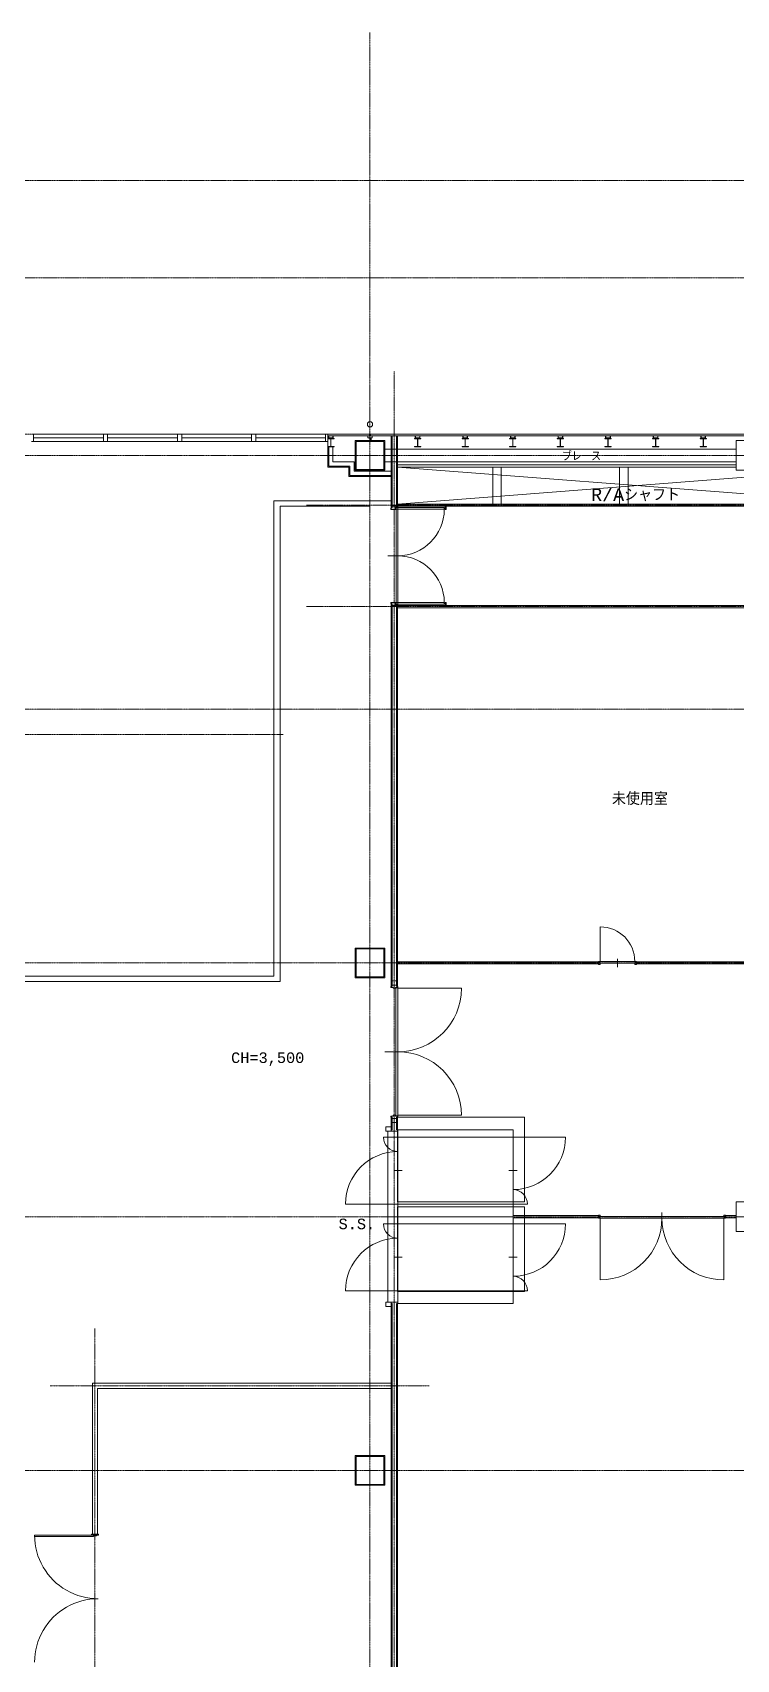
# Model space of a CAD drawing. Extents: x 73996 to 686888, y -9729 to 263202.
# Drawn here: x 283951 to 300586, y 224733 to 263202 of the extents above; entities that cross this region are included whole.
import ezdxf
from ezdxf.enums import TextEntityAlignment as Align

# ---------------------------------------------------------------- set-up
doc = ezdxf.new("R2010")
doc.units = 0
doc.header["$LTSCALE"] = 20
doc.linetypes.add('Data Center Layout_L20$0$CENTER', pattern=[2, 1.25, -0.25, 0.25, -0.25])
doc.linetypes.add('Data Center Layout_L20$0$CENTERK0', pattern=[0.65, 0.5, -0.05, 0.05, -0.05])
for name, color, linetype, lineweight in [('Data Center Layout_L20$0$ARC', 252, 'Continuous', 0), ('Data Center Layout_L20$0$H-SIN', 252, 'Data Center Layout_L20$0$CENTER', 9), ('Data Center Layout_L20$0$K-SIN', 252, 'Data Center Layout_L20$0$CENTER', 9), ('Data Center Layout_L20$0$SUGATA3', 252, 'Continuous', 0)]:
    doc.layers.add(name, color=color, linetype=linetype, lineweight=lineweight)
doc.styles.add('Data Center Layout_L20$0$ATS', font='monotxt', dxfattribs={"bigfont": 'BIGFONT'})

# ---------------------------------------------------------------- blocks, each defined once
blk = doc.blocks.new('Data Center Layout_L20$0$A$C80dc7663')
at = {"layer": 'Data Center Layout_L20$0$ARC'}
for p, q in [((332940.24, 220545.59), (325940.24, 220545.59)), ((325990.24, 220545.59), (325990.24, 220375.59)), ((325990.24, 220460.59), (327640.24, 220460.59)), ((327640.24, 220375.59), (327640.24, 220545.59)), ((327740.24, 220375.59), (327740.24, 220545.59)), ((327740.24, 220460.59), (329390.24, 220460.59)), ((329390.24, 220375.59), (329390.24, 220545.59)), ((329490.24, 220375.59), (329490.24, 220545.59)), ((329490.24, 220460.59), (331140.24, 220460.59)), ((331140.24, 220375.59), (331140.24, 220545.59)), ((331240.24, 220375.59), (331240.24, 220545.59)), ((331240.24, 220460.59), (332890.24, 220460.59)), ((332890.24, 220545.59), (332890.24, 220375.59)), ((332940.24, 219770.59), (332940.24, 220545.59)), ((332940.24, 220545.59), (332940.24, 220375.59)), ((332940.24, 220545.59), (345540.24, 220545.59)), ((332940.24, 220510.59), (345575.24, 220510.59)), ((334440.24, 220510.59), (334440.24, 218795.59)), ((334465.24, 220510.59), (334465.24, 218795.59)), ((334565.24, 220510.59), (334565.24, 218845.59)), ((334590.24, 220510.59), (334590.24, 218845.59)), ((325940.24, 220375.59), (332940.24, 220375.59)), ((332965.24, 220245.59), (332965.24, 219795.59)), ((333440.24, 219770.59), (332940.24, 219770.59)), ((333465.24, 219795.59), (332965.24, 219795.59)), ((333440.24, 219770.59), (333440.24, 219545.59)), ((333465.24, 219795.59), (333465.24, 219570.59)), ((334590.24, 219820.59), (342590.24, 219820.59)), ((334590.24, 219770.59), (345890.24, 218895.59)), ((334590.24, 218895.59), (345890.24, 219770.59)), ((334590.24, 219770.59), (342590.24, 219770.59)), ((333440.24, 219545.59), (334440.24, 219545.59)), ((334440.24, 219570.59), (333465.24, 219570.59)), ((331665.24, 218970.59), (331665.24, 207730.59)), ((334440.24, 218970.59), (331665.24, 218970.59)), ((345890.24, 218895.59), (334590.24, 218895.59)), ((333940.24, 218845.59), (331815.24, 218845.59)), ((331815.24, 218845.59), (331815.24, 207610.59)), ((345940.24, 218845.59), (334590.24, 218845.59)), ((334440.24, 216545.59), (334440.24, 207490.59)), ((334465.24, 216545.59), (334465.24, 207490.59)), ((334565.24, 216495.59), (334565.24, 207490.59)), ((334590.24, 216495.59), (334590.24, 207490.59)), ((346090.24, 216495.59), (334590.24, 216495.59)), ((346090.24, 216445.59), (334590.24, 216445.59)), ((339381.24, 208898.59), (339381.24, 208080.59)), ((339790.24, 208145.59), (339790.24, 207945.59)), ((339340.24, 208070.59), (334590.24, 208070.59)), ((339340.24, 208020.59), (334590.24, 208020.59)), ((346240.24, 208070.59), (340240.24, 208070.59)), ((346240.24, 208020.59), (340240.24, 208020.59)), ((321913.67, 207610.59), (331815.24, 207610.59)), ((325440.24, 207730.59), (331665.24, 207730.59)), ((336100.24, 207445.59), (334600.24, 207445.59)), ((334440.24, 204400.59), (334440.24, 204095.59)), ((334465.24, 204400.59), (334465.24, 204095.59)), ((334565.24, 204400.59), (334565.24, 204095.59)), ((334590.24, 204400.59), (334590.24, 204095.59)), ((336100.24, 204445.59), (334600.24, 204445.59)), ((339340.24, 202070.59), (337320.24, 202070.59)), ((339340.24, 202020.59), (337320.24, 202020.59)), ((339381.24, 200551.59), (339381.24, 202010.59)), ((340840.24, 201945.59), (340840.24, 202145.59)), ((342299.24, 200551.59), (342299.24, 202010.59)), ((342590.24, 202070.59), (342340.24, 202070.59)), ((342590.24, 202020.59), (342340.24, 202020.59)), ((334440.24, 184203.09), (334440.24, 199995.59)), ((334465.24, 184228.09), (334465.24, 199995.59)), ((334565.24, 184228.09), (334565.24, 199995.59)), ((334590.24, 184203.09), (334590.24, 199995.59)), ((327380.24, 198105.59), (327380.24, 194511.53)), ((334440.24, 198105.59), (327380.24, 198105.59)), ((327500.24, 197985.59), (327500.24, 194511.53)), ((334440.24, 197985.59), (327500.24, 197985.59)), ((327515.24, 194511.53), (326015.24, 194511.53)), ((327404.24, 194481.53), (326015.24, 194481.53)), ((327365.24, 194511.53), (327515.24, 194511.53)), ((327500.24, 194511.53), (327380.24, 194511.53)), ((327380.24, 194511.53), (327500.24, 194511.53)), ((327500.24, 194511.53), (327380.24, 194511.53)), ((327404.24, 194496.53), (327404.24, 194481.53))]:
    blk.add_line(p, q, dxfattribs=at)
at = {"layer": 'Data Center Layout_L20$0$ARC', "linetype": 'Continuous'}
for p, q in [((334665.24, 217670.59), (334365.24, 217670.59)), ((334290.24, 205945.59), (334590.24, 205945.59)), ((334260.24, 203925.59), (334600.24, 203925.59)), ((334600.24, 203925.59), (337320.24, 203925.59)), ((338560.24, 203925.59), (337320.24, 203925.59)), ((334700.24, 203135.59), (334500.24, 203135.59)), ((337220.24, 203135.59), (337420.24, 203135.59)), ((333360.24, 202345.59), (334600.24, 202345.59)), ((334215.24, 202045.59), (334515.24, 202045.59)), ((334600.24, 202345.59), (337320.24, 202345.59)), ((337660.24, 202345.59), (337320.24, 202345.59)), ((334260.24, 201875.59), (334600.24, 201875.59)), ((334600.24, 201875.59), (337320.24, 201875.59)), ((338560.24, 201875.59), (337320.24, 201875.59)), ((334700.24, 201085.59), (334500.24, 201085.59)), ((337220.24, 201085.59), (337420.24, 201085.59)), ((333360.24, 200295.59), (334600.24, 200295.59)), ((334600.24, 200295.59), (337320.24, 200295.59)), ((337660.24, 200295.59), (337320.24, 200295.59)), ((326015.24, 194511.53), (326018.38, 194411.9)), ((326018.38, 194411.9), (326027.8, 194313.94)), ((326027.8, 194313.94), (326043.5, 194217.68)), ((327380.24, 194511.53), (327500.24, 194511.53)), ((326043.5, 194217.68), (326065.48, 194123.08)), ((326065.48, 194123.08), (326093.74, 194030.18)), ((326093.74, 194030.18), (326128.28, 193938.95)), ((326128.28, 193938.95), (326169.1, 193849.41)), ((326169.1, 193849.41), (326216.2, 193761.54)), ((326216.2, 193761.54), (326268.73, 193676.82)), ((326268.73, 193676.82), (326325.87, 193596.7)), ((326325.87, 193596.7), (326387.59, 193521.18)), ((326387.59, 193521.18), (326453.93, 193450.24)), ((326453.93, 193450.24), (326524.85, 193383.92)), ((326524.85, 193383.92), (326600.38, 193322.18)), ((326600.38, 193322.18), (326680.5, 193265.04)), ((326680.5, 193265.04), (326765.23, 193212.5)), ((326765.23, 193212.5), (326853.09, 193165.4)), ((326853.09, 193165.4), (326942.63, 193124.58)), ((326942.63, 193124.58), (327033.85, 193090.04)), ((326600.38, 192700.9), (326680.5, 192758.04)), ((326680.5, 192758.04), (326765.23, 192810.57)), ((326765.23, 192810.57), (326853.09, 192857.67)), ((326853.09, 192857.67), (326942.63, 192898.49)), ((326942.63, 192898.49), (327033.85, 192933.03)), ((327033.85, 193090.04), (327126.77, 193061.78)), ((327033.85, 192933.03), (327126.77, 192961.29)), ((327126.77, 193061.78), (327221.35, 193039.8)), ((327126.77, 192961.29), (327221.35, 192983.27)), ((327221.35, 193039.8), (327317.63, 193024.1)), ((327221.35, 192983.27), (327317.63, 192998.97)), ((327317.63, 193024.1), (327415.59, 193014.68)), ((327317.63, 192998.97), (327415.59, 193008.39)), ((327415.59, 193014.68), (327515.24, 193011.53)), ((327415.59, 193008.39), (327515.24, 193011.53)), ((327515.24, 193011.53), (327515.24, 193011.53)), ((327515.24, 193011.53), (327515.24, 193011.53)), ((326216.2, 192261.53), (326268.73, 192346.26)), ((326268.73, 192346.26), (326325.87, 192426.38)), ((326325.87, 192426.38), (326387.59, 192501.91)), ((326387.59, 192501.91), (326453.93, 192572.83)), ((326453.93, 192572.83), (326524.85, 192639.17)), ((326524.85, 192639.17), (326600.38, 192700.9)), ((326065.48, 191899.99), (326093.74, 191992.91)), ((326093.74, 191992.91), (326128.28, 192084.13)), ((326128.28, 192084.13), (326169.1, 192173.67)), ((326169.1, 192173.67), (326216.2, 192261.53)), ((326015.24, 191511.53), (326018.38, 191611.17)), ((326018.38, 191611.17), (326027.8, 191709.13)), ((326027.8, 191709.13), (326043.5, 191805.41)), ((326043.5, 191805.41), (326065.48, 191899.99))]:
    blk.add_line(p, q, dxfattribs=at)
at = {"layer": 'Data Center Layout_L20$0$ARC', "linetype": 'Data Center Layout_L20$0$CENTERK0'}
blk.add_line((334365.24, 204070.59), (334365.24, 200020.59), dxfattribs=at)
at = {"layer": 'Data Center Layout_L20$0$ARC'}
for points in [[(332940.24, 220510.59), (333865.24, 220510.59)], [(333902.74, 220547.59), (333932.74, 220547.59), (333932.74, 220531.59), (333947.74, 220531.59), (333947.74, 220547.59), (333977.74, 220547.59)], [(334455.24, 218795.59), (334430.24, 218795.59), (334430.24, 218770.59), (334550.24, 218770.59), (334540.24, 218780.59), (334540.24, 218825.59), (334600.24, 218825.59), (334600.24, 218845.59), (334575.24, 218845.59)], [(334555.24, 218885.59), (334565.24, 218885.59), (334565.24, 218845.59), (334465.24, 218845.59), (334465.24, 218885.59), (334475.24, 218885.59)], [(335715.24, 218845.59), (335715.24, 218770.59), (335740.24, 218770.59), (335740.24, 218845.59), (335715.24, 218845.59)], [(334455.24, 216545.59), (334430.24, 216545.59), (334430.24, 216570.59), (334550.24, 216570.59), (334540.24, 216560.59), (334540.24, 216515.59), (334600.24, 216515.59), (334600.24, 216495.59), (334575.24, 216495.59)], [(334555.24, 216455.59), (334565.24, 216455.59), (334565.24, 216495.59), (334465.24, 216495.59), (334465.24, 216455.59), (334475.24, 216455.59)], [(335715.24, 216495.59), (335715.24, 216570.59), (335740.24, 216570.59), (335740.24, 216495.59), (335715.24, 216495.59)], [(334455.24, 207490.59), (334430.24, 207490.59), (334430.24, 207465.59), (334485.24, 207465.59), (334485.24, 207445.59), (334545.24, 207445.59), (334545.24, 207465.59), (334600.24, 207465.59), (334600.24, 207490.59), (334575.24, 207490.59)], [(334455.24, 204400.59), (334430.24, 204400.59), (334430.24, 204425.59), (334485.24, 204425.59), (334485.24, 204445.59), (334545.24, 204445.59), (334545.24, 204425.59), (334600.24, 204425.59), (334600.24, 204400.59), (334575.24, 204400.59)], [(334575.24, 204095.59), (334600.24, 204095.59), (334600.24, 204070.59), (334440.24, 204070.59), (334440.24, 204095.59), (334465.24, 204095.59)], [(334575.24, 199995.59), (334600.24, 199995.59), (334600.24, 200020.59), (334440.24, 200020.59), (334440.24, 199995.59), (334465.24, 199995.59)], [(327359.24, 194536.53), (327359.24, 194511.53), (327404.24, 194511.53), (327404.24, 194496.53), (327476.24, 194496.53), (327476.24, 194511.53), (327521.24, 194511.53), (327521.24, 194536.53), (327359.24, 194536.53)]]:
    blk.add_lwpolyline(points, dxfattribs=at)
for points in [[(332940.24, 220445.59), (333090.24, 220445.59), (333090.24, 220436.59), (333018.24, 220436.59), (333018.24, 220254.59), (333090.24, 220254.59), (333090.24, 220245.59), (332940.24, 220245.59), (332940.24, 220254.59), (333012.24, 220254.59), (333012.24, 220436.59), (332940.24, 220436.59)], [(332959.24, 220495.59), (332959.24, 220445.59), (333009.24, 220445.59), (333009.24, 220451.59), (332965.24, 220451.59), (332965.24, 220495.59)], [(332965.24, 220460.59), (333065.24, 220460.59), (333065.24, 220510.59), (332965.24, 220510.59)], [(333071.24, 220495.59), (333071.24, 220445.59), (333021.24, 220445.59), (333021.24, 220451.59), (333065.24, 220451.59), (333065.24, 220495.59)], [(333890.24, 220460.59), (333990.24, 220460.59), (333990.24, 220510.59), (333890.24, 220510.59)], [(333915.24, 220460.59), (333965.24, 220460.59), (333965.24, 220410.59), (333959.24, 220410.59), (333959.24, 220454.59), (333915.24, 220454.59)], [(333930.24, 220545.59), (333950.24, 220545.59), (333950.24, 220510.59), (333930.24, 220510.59)], [(333965.24, 220445.59), (333965.24, 220395.59), (334015.24, 220395.59), (334015.24, 220401.59), (333971.24, 220401.59), (333971.24, 220445.59)], [(334990.24, 220445.59), (335140.24, 220445.59), (335140.24, 220436.59), (335068.24, 220436.59), (335068.24, 220254.59), (335140.24, 220254.59), (335140.24, 220245.59), (334990.24, 220245.59), (334990.24, 220254.59), (335062.24, 220254.59), (335062.24, 220436.59), (334990.24, 220436.59)], [(335009.24, 220495.59), (335009.24, 220445.59), (335059.24, 220445.59), (335059.24, 220451.59), (335015.24, 220451.59), (335015.24, 220495.59)], [(335015.24, 220460.59), (335115.24, 220460.59), (335115.24, 220510.59), (335015.24, 220510.59)], [(335121.24, 220495.59), (335121.24, 220445.59), (335071.24, 220445.59), (335071.24, 220451.59), (335115.24, 220451.59), (335115.24, 220495.59)], [(336115.24, 220445.59), (336265.24, 220445.59), (336265.24, 220436.59), (336193.24, 220436.59), (336193.24, 220254.59), (336265.24, 220254.59), (336265.24, 220245.59), (336115.24, 220245.59), (336115.24, 220254.59), (336187.24, 220254.59), (336187.24, 220436.59), (336115.24, 220436.59)], [(336134.24, 220495.59), (336134.24, 220445.59), (336184.24, 220445.59), (336184.24, 220451.59), (336140.24, 220451.59), (336140.24, 220495.59)], [(336140.24, 220460.59), (336240.24, 220460.59), (336240.24, 220510.59), (336140.24, 220510.59)], [(336246.24, 220495.59), (336246.24, 220445.59), (336196.24, 220445.59), (336196.24, 220451.59), (336240.24, 220451.59), (336240.24, 220495.59)], [(337240.24, 220445.59), (337390.24, 220445.59), (337390.24, 220436.59), (337318.24, 220436.59), (337318.24, 220254.59), (337390.24, 220254.59), (337390.24, 220245.59), (337240.24, 220245.59), (337240.24, 220254.59), (337312.24, 220254.59), (337312.24, 220436.59), (337240.24, 220436.59)], [(337259.24, 220495.59), (337259.24, 220445.59), (337309.24, 220445.59), (337309.24, 220451.59), (337265.24, 220451.59), (337265.24, 220495.59)], [(337265.24, 220460.59), (337365.24, 220460.59), (337365.24, 220510.59), (337265.24, 220510.59)], [(337371.24, 220495.59), (337371.24, 220445.59), (337321.24, 220445.59), (337321.24, 220451.59), (337365.24, 220451.59), (337365.24, 220495.59)], [(338365.24, 220445.59), (338515.24, 220445.59), (338515.24, 220436.59), (338443.24, 220436.59), (338443.24, 220254.59), (338515.24, 220254.59), (338515.24, 220245.59), (338365.24, 220245.59), (338365.24, 220254.59), (338437.24, 220254.59), (338437.24, 220436.59), (338365.24, 220436.59)], [(338384.24, 220495.59), (338384.24, 220445.59), (338434.24, 220445.59), (338434.24, 220451.59), (338390.24, 220451.59), (338390.24, 220495.59)], [(338390.24, 220460.59), (338490.24, 220460.59), (338490.24, 220510.59), (338390.24, 220510.59)], [(338496.24, 220495.59), (338496.24, 220445.59), (338446.24, 220445.59), (338446.24, 220451.59), (338490.24, 220451.59), (338490.24, 220495.59)], [(339490.24, 220445.59), (339640.24, 220445.59), (339640.24, 220436.59), (339568.24, 220436.59), (339568.24, 220254.59), (339640.24, 220254.59), (339640.24, 220245.59), (339490.24, 220245.59), (339490.24, 220254.59), (339562.24, 220254.59), (339562.24, 220436.59), (339490.24, 220436.59)], [(339509.24, 220495.59), (339509.24, 220445.59), (339559.24, 220445.59), (339559.24, 220451.59), (339515.24, 220451.59), (339515.24, 220495.59)], [(339515.24, 220460.59), (339615.24, 220460.59), (339615.24, 220510.59), (339515.24, 220510.59)], [(339621.24, 220495.59), (339621.24, 220445.59), (339571.24, 220445.59), (339571.24, 220451.59), (339615.24, 220451.59), (339615.24, 220495.59)], [(340615.24, 220445.59), (340765.24, 220445.59), (340765.24, 220436.59), (340693.24, 220436.59), (340693.24, 220254.59), (340765.24, 220254.59), (340765.24, 220245.59), (340615.24, 220245.59), (340615.24, 220254.59), (340687.24, 220254.59), (340687.24, 220436.59), (340615.24, 220436.59)], [(340634.24, 220495.59), (340634.24, 220445.59), (340684.24, 220445.59), (340684.24, 220451.59), (340640.24, 220451.59), (340640.24, 220495.59)], [(340640.24, 220460.59), (340740.24, 220460.59), (340740.24, 220510.59), (340640.24, 220510.59)], [(340746.24, 220495.59), (340746.24, 220445.59), (340696.24, 220445.59), (340696.24, 220451.59), (340740.24, 220451.59), (340740.24, 220495.59)], [(341740.24, 220445.59), (341890.24, 220445.59), (341890.24, 220436.59), (341818.24, 220436.59), (341818.24, 220254.59), (341890.24, 220254.59), (341890.24, 220245.59), (341740.24, 220245.59), (341740.24, 220254.59), (341812.24, 220254.59), (341812.24, 220436.59), (341740.24, 220436.59)], [(341759.24, 220495.59), (341759.24, 220445.59), (341809.24, 220445.59), (341809.24, 220451.59), (341765.24, 220451.59), (341765.24, 220495.59)], [(341765.24, 220460.59), (341865.24, 220460.59), (341865.24, 220510.59), (341765.24, 220510.59)], [(341871.24, 220495.59), (341871.24, 220445.59), (341821.24, 220445.59), (341821.24, 220451.59), (341865.24, 220451.59), (341865.24, 220495.59)], [(333590.24, 219695.59), (333590.24, 220395.59), (334290.24, 220395.59), (334290.24, 219695.59)], [(333610.24, 219715.59), (333610.24, 220375.59), (334270.24, 220375.59), (334270.24, 219715.59)], [(334290.24, 219895.59), (342590.24, 219895.59), (342590.24, 220195.59), (334290.24, 220195.59)], [(342590.24, 219695.59), (342590.24, 220395.59), (343290.24, 220395.59), (343290.24, 219695.59)], [(336840.24, 218895.59), (337040.24, 218895.59), (337040.24, 219770.59), (336840.24, 219770.59)], [(339840.24, 218895.59), (340040.24, 218895.59), (340040.24, 219770.59), (339840.24, 219770.59)], [(334555.24, 218815.59), (335695.24, 218815.59), (335695.24, 218775.59), (334555.24, 218775.59)], [(334595.24, 217670.59), (334555.24, 217670.59), (334555.24, 218815.59), (334595.24, 218815.59)], [(334595.24, 217670.59), (334555.24, 217670.59), (334555.24, 216525.59), (334595.24, 216525.59)], [(334555.24, 216525.59), (335695.24, 216525.59), (335695.24, 216565.59), (334555.24, 216565.59)], [(333590.24, 207695.59), (333590.24, 208395.59), (334290.24, 208395.59), (334290.24, 207695.59)], [(333610.24, 207715.59), (333610.24, 208375.59), (334270.24, 208375.59), (334270.24, 207715.59)], [(339381.24, 208035.59), (339381.24, 208010.59), (339340.24, 208010.59), (339340.24, 208080.59), (339365.24, 208080.59), (339365.24, 208035.59)], [(340210.24, 208080.59), (339370.24, 208080.59), (339370.24, 208040.59), (340210.24, 208040.59)], [(340199.24, 208035.59), (340199.24, 208010.59), (340240.24, 208010.59), (340240.24, 208080.59), (340215.24, 208080.59), (340215.24, 208035.59)], [(334565.24, 207620.59), (334565.24, 207520.59), (334465.24, 207520.59), (334465.24, 207620.59)], [(334600.24, 207460.59), (334600.24, 205945.59), (334550.24, 205945.59), (334550.24, 207460.59)], [(334600.24, 204430.59), (334600.24, 205945.59), (334550.24, 205945.59), (334550.24, 204430.59)], [(334565.24, 204270.59), (334565.24, 204370.59), (334465.24, 204370.59), (334465.24, 204270.59)], [(337590.24, 204395.59), (334590.24, 204395.59), (334590.24, 202395.59), (337590.24, 202395.59)], [(334440.24, 204070.59), (334315.24, 204070.59), (334315.24, 204170.59), (334440.24, 204170.59)], [(342590.24, 201695.59), (342590.24, 202395.59), (343290.24, 202395.59), (343290.24, 201695.59)], [(337590.24, 202275.59), (334590.24, 202275.59), (334590.24, 200275.59), (337590.24, 200275.59)], [(339381.24, 202055.59), (339381.24, 202080.59), (339340.24, 202080.59), (339340.24, 202010.59), (339365.24, 202010.59), (339365.24, 202055.59)], [(342310.24, 202010.59), (339370.24, 202010.59), (339370.24, 202050.59), (342310.24, 202050.59)], [(342299.24, 202055.59), (342299.24, 202080.59), (342340.24, 202080.59), (342340.24, 202010.59), (342315.24, 202010.59), (342315.24, 202055.59)], [(334440.24, 200020.59), (334315.24, 200020.59), (334315.24, 199920.59), (334440.24, 199920.59)], [(333590.24, 195695.59), (333590.24, 196395.59), (334290.24, 196395.59), (334290.24, 195695.59)], [(333610.24, 195715.59), (333610.24, 196375.59), (334270.24, 196375.59), (334270.24, 195715.59)]]:
    blk.add_lwpolyline(points, close=True, dxfattribs=at)
at = {"layer": 'Data Center Layout_L20$0$ARC', "flags": 128}
for points in [[(334600.24, 204095.59), (337320.24, 204095.59), (337320.24, 202045.59), (334600.24, 202045.59), (334600.24, 204095.59)], [(334600.24, 202045.59), (337320.24, 202045.59), (337320.24, 199995.59), (334600.24, 199995.59), (334600.24, 202045.59)]]:
    blk.add_lwpolyline(points, close=True, dxfattribs=at)
at = {"layer": 'Data Center Layout_L20$0$ARC'}
blk.add_circle((333940.24, 220781.84), 62.5, dxfattribs=at)
for centre, radius, start, end in [((334575.24, 218795.59), 28.28, 45, 225), ((334595.24, 218770.59), 1100, 270, 360), ((334595.24, 216570.59), 1100, 0, 90), ((334575.24, 216545.59), 28.28, 135, 315), ((339381.24, 208080.59), 818, 0, 90), ((334600.24, 207445.59), 1500, 270, 0), ((334600.24, 204445.59), 1500, 0, 90), ((339381.24, 202010.59), 1459, 270, 0), ((342299.24, 202010.59), 1459, 180, 270)]:
    blk.add_arc(centre, radius, start, end, dxfattribs=at)
at = {"layer": 'Data Center Layout_L20$0$ARC', "linetype": 'Continuous'}
for centre, radius, start, end in [((334600.24, 203925.59), 340, 180, 270), ((337320.24, 203925.59), 1240, 270, 0), ((334600.24, 202345.59), 1240, 90, 180), ((337320.24, 202345.59), 340, 0, 90), ((334600.24, 201875.59), 340, 180, 270), ((337320.24, 201875.59), 1240, 270, 0), ((334600.24, 200295.59), 1240, 90, 180), ((337320.24, 200295.59), 340, 0, 90)]:
    blk.add_arc(centre, radius, start, end, dxfattribs=at)
at = {"layer": 'Data Center Layout_L20$0$H-SIN'}
for p, q in [((333940.24, 124521.53), (333940.24, 230045.59)), ((294307.41, 226545.59), (413109.61, 226545.59)), ((294307.41, 220045.59), (588940.24, 220045.59)), ((294307.41, 214045.59), (588940.24, 214045.59)), ((294307.41, 208045.59), (588940.24, 208045.59)), ((294307.41, 202045.59), (588940.24, 202045.59)), ((294307.41, 196045.59), (588940.24, 196045.59))]:
    blk.add_line(p, q, dxfattribs=at)
at = {"layer": 'Data Center Layout_L20$0$K-SIN'}
for p, q in [((306801.27, 224245.59), (588940.24, 224245.59)), ((334515.24, 145045.59), (334515.24, 222045.59)), ((307940.24, 220545.59), (588940.24, 220545.59)), ((332440.24, 218870.59), (488290.24, 218870.59)), ((332440.24, 216470.59), (488290.24, 216470.59)), ((294307.41, 213445.59), (331890.24, 213445.59)), ((327440.24, 184045.59), (327440.24, 199402.9)), ((335340.24, 198045.59), (326383.17, 198045.59))]:
    blk.add_line(p, q, dxfattribs=at)
at = {"layer": 'Data Center Layout_L20$0$SUGATA3'}
for p, q in [((333065.24, 220245.59), (333065.24, 219895.59)), ((333565.24, 219895.59), (333065.24, 219895.59)), ((333565.24, 219895.59), (333565.24, 219670.59)), ((334440.24, 219670.59), (333565.24, 219670.59))]:
    blk.add_line(p, q, dxfattribs=at)
at = {"layer": 'Data Center Layout_L20$0$ARC', "style": 'Data Center Layout_L20$0$ATS'}
for s, height, p in [('ブレ－ス', 200, (338940.24, 220018.87)), ('R/Aシャフト', 300, (340216.82, 219115.42)), ('未使用室', 300, (340318.8, 211929.34)), ('CH=3,500', 250, (331523.26, 205804.77)), ('S.S.', 250, (333630.37, 201874.17))]:
    blk.add_text(s, height=height, dxfattribs=at).set_placement(p, align=Align.MIDDLE_CENTER)
blk = doc.blocks.new('Data Center Layout_L20')
blk.add_blockref('Data Center Layout_L20$0$A$C80dc7663', (-42015, 33157))

msp = doc.modelspace()

# ---------------------------------------------------------------- block references
msp.add_blockref('Data Center Layout_L20', (0, 0))

doc.saveas('drawing.dxf')
